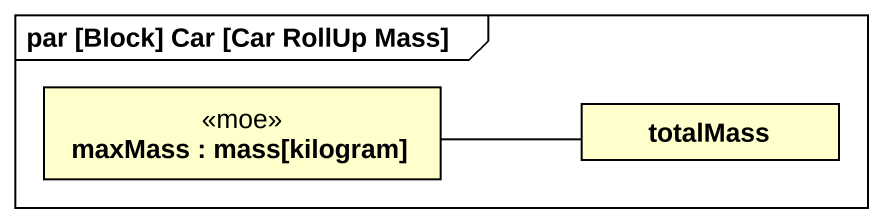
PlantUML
@startuml
mainframe par [Block] Car [Car RollUp Mass]
rectangle "maxMass : mass[kilogram]" as maxMass <<moe>>
rectangle totalMass
maxMass -right- totalMass
@enduml
